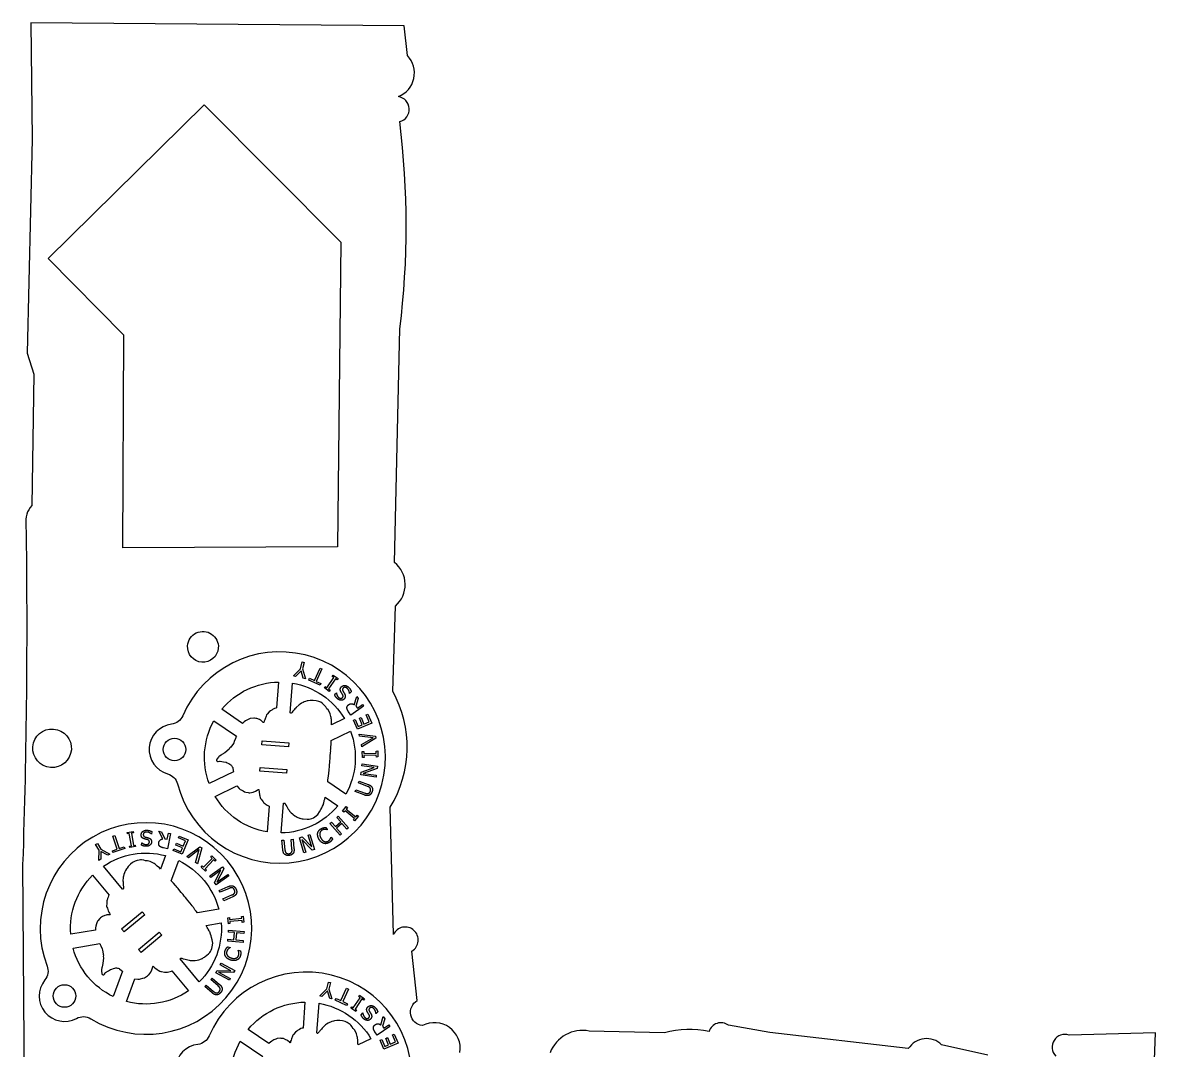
# Model space of a CAD drawing. Header units: millimetres. Extents: x 0 to 161, y 0 to 297.
# Drawn here: x 0 to 160.8, y 151.4 to 297.2 of the extents above; entities that cross this region are included whole.
import ezdxf

# ---------------------------------------------------------------- set-up
doc = ezdxf.new("R2010")
doc.units = ezdxf.units.MM
doc.layers.add('SCRAP_OUTLINE', color=5, linetype='Continuous')

msp = doc.modelspace()

# ---------------------------------------------------------------- linework, layer by layer
for points in [[(21.12, 197.7, 0.821365), (20.58, 190.65, -0.267689), (21.98, 189.23, 6.023346), (22.72, 198.89, -0.267689)], [(36.04, 200.01), (35.91, 200), (35.74, 199.93), (35.54, 199.82), (35.47, 199.78), (35.37, 199.7), (35.25, 199.65), (35.16, 199.58), (35, 199.44), (34.68, 199.11), (34.61, 199.01), (34.56, 198.85), (34.4, 198.48), (34.35, 198.31), (34.29, 198.13), (34.25, 197.96), (34.24, 197.94), (34.22, 197.93), (34.18, 197.93), (34.15, 197.95), (33.86, 198.23), (33.76, 198.29), (33.6, 198.35), (33.25, 198.51), (33.21, 198.52), (33.11, 198.52), (32.92, 198.55), (32.8, 198.56), (32.35, 198.51), (32.31, 198.5), (32.18, 198.45), (31.91, 198.32), (31.61, 198.16), (31.42, 198.02), (31.25, 197.86), (31.21, 197.81), (28.27, 199.82, -0.218412), (36.32, 203.68)], [(43.85, 197.61), (43.85, 197.83), (43.82, 198.23), (43.81, 198.37), (43.79, 198.5), (43.79, 198.66), (43.74, 198.81), (43.63, 199.19), (43.54, 199.41), (43.34, 199.75), (43.19, 199.89), (43.13, 199.96), (43.01, 200.17), (42.81, 200.42), (42.72, 200.51), (42.57, 200.63), (42.31, 200.81), (42.04, 200.92), (41.84, 200.99), (41.66, 201.03), (41.25, 201.07), (40.82, 201.07), (40.53, 201.02), (40.39, 201.01), (40.14, 200.92), (39.94, 200.86), (39.8, 200.8), (39.59, 200.69), (39.39, 200.56), (39.23, 200.45), (38.83, 200.08), (38.82, 200.04), (38.79, 199.98), (38.65, 199.86), (38.55, 199.73), (38.44, 199.63), (38.36, 199.53), (38.27, 199.43), (38.19, 199.32), (38.13, 199.27), (38.09, 199.26), (38.08, 199.26), (37.99, 199.33), (38.31, 203.53, -0.218412), (45.68, 198.49)], [(26.46, 189.27, -0.218412), (27.14, 198.17), (30.33, 195.99), (30.27, 195.86), (30.21, 195.66), (30.01, 195.23), (29.96, 195.07), (29.82, 194.84), (29.63, 194.57), (29.54, 194.45), (29.41, 194.33), (29.29, 194.16), (28.69, 193.66), (28.27, 193.39), (28.16, 193.31), (27.96, 193.19), (27.86, 193.1), (27.78, 193.03), (27.55, 192.73), (27.53, 192.66), (27.52, 192.57), (27.54, 192.5), (27.56, 192.46), (27.6, 192.44), (27.64, 192.42), (27.69, 192.41), (27.76, 192.42), (27.96, 192.47), (28.03, 192.48), (28.52, 192.36), (28.87, 192.3), (29.03, 192.21), (29.24, 192.13), (29.41, 192.01), (29.56, 191.92), (29.63, 191.85), (29.69, 191.76), (29.75, 191.66), (29.81, 191.54), (29.84, 191.45), (29.88, 191.14), (29.94, 190.94)], [(46.55, 196.69, -0.218412), (45.87, 187.78), (43.32, 189.53), (43.33, 189.8), (43.36, 190.05), (43.41, 190.37), (43.42, 190.5), (43.45, 190.61), (43.45, 190.75), (43.5, 191.2), (43.54, 191.75), (43.57, 191.93), (43.6, 192.27), (43.6, 192.52), (43.65, 192.8), (43.66, 193.16), (43.7, 193.71), (43.74, 193.89), (43.71, 194.08), (43.72, 194.15), (43.76, 194.31), (43.74, 194.46), (43.78, 194.89), (43.78, 195.09), (43.8, 195.29), (43.8, 195.37)], [(30.42, 188.95), (30.71, 188.6), (30.75, 188.56), (30.88, 188.46), (31.02, 188.38), (31.3, 188.25), (31.5, 188.12), (31.66, 188.08), (32, 188.02), (32.13, 187.98), (32.24, 187.97), (32.71, 188.06), (33.05, 188.2), (33.29, 188.32), (33.44, 188.42), (33.48, 188.43), (33.5, 188.43), (33.53, 188.41), (33.54, 188.37), (33.56, 188.09), (33.62, 187.67), (33.67, 187.53), (33.73, 187.26), (33.78, 187.15), (33.85, 187.05), (34.12, 186.69), (34.2, 186.6), (34.32, 186.51), (34.43, 186.4), (34.72, 186.2), (34.9, 186.12), (34.97, 186.09), (34.69, 182.42, -0.218412), (27.32, 187.46)], [(37.01, 186.49), (37.04, 186.51), (37.11, 186.52), (37.16, 186.51), (37.21, 186.48), (37.25, 186.43), (37.34, 186.23), (37.49, 186.01), (37.7, 185.67), (37.83, 185.5), (37.88, 185.37), (37.91, 185.33), (38.03, 185.23), (38.09, 185.14), (38.28, 184.97), (38.39, 184.88), (38.61, 184.72), (38.84, 184.59), (38.96, 184.53), (39.27, 184.38), (39.35, 184.36), (39.5, 184.34), (39.68, 184.29), (39.81, 184.27), (40.38, 184.23), (40.66, 184.25), (40.86, 184.28), (41.04, 184.33), (41.26, 184.44), (41.48, 184.57), (41.88, 184.9), (42.15, 185.29), (42.34, 185.61), (42.45, 185.83), (42.55, 186.05), (42.69, 186.33), (42.72, 186.41), (42.73, 186.53), (42.8, 186.77), (42.81, 186.89), (42.87, 187.07), (42.94, 187.36), (44.74, 186.13, -0.218412), (36.69, 182.27)], [(3.15, 161.41, 0.821365), (7.66, 155.97, -0.267689), (9.66, 155.92, 6.023346), (3.47, 163.39, -0.267689)], [(19.56, 177.14), (19.41, 177.3), (19.11, 177.56), (19.01, 177.66), (18.91, 177.74), (18.79, 177.85), (18.65, 177.92), (18.31, 178.13), (18.09, 178.22), (17.71, 178.33), (17.5, 178.32), (17.42, 178.33), (17.18, 178.4), (16.86, 178.44), (16.74, 178.44), (16.55, 178.42), (16.23, 178.38), (15.96, 178.26), (15.77, 178.18), (15.61, 178.08), (15.29, 177.83), (14.99, 177.52), (14.81, 177.29), (14.72, 177.18), (14.6, 176.94), (14.49, 176.76), (14.44, 176.63), (14.36, 176.4), (14.31, 176.16), (14.27, 175.98), (14.24, 175.43), (14.26, 175.4), (14.27, 175.33), (14.27, 175.15), (14.28, 174.99), (14.27, 174.84), (14.29, 174.71), (14.29, 174.57), (14.3, 174.43), (14.3, 174.37), (14.28, 174.33), (14.26, 174.32), (14.16, 174.31), (11.47, 177.55, -0.218412), (20.27, 179.05)], [(22.15, 178.35, -0.218412), (27.84, 171.47), (24.8, 170.96), (24.62, 171.17), (24.46, 171.36), (24.28, 171.63), (24.2, 171.73), (24.14, 171.83), (24.04, 171.93), (23.77, 172.29), (23.42, 172.71), (23.31, 172.86), (23.09, 173.13), (22.93, 173.31), (22.77, 173.54), (22.52, 173.81), (22.17, 174.24), (22.06, 174.39), (21.91, 174.51), (21.87, 174.56), (21.8, 174.71), (21.67, 174.8), (21.4, 175.13), (21.26, 175.28), (21.14, 175.44), (21.09, 175.5)], [(12.28, 173.44), (12.19, 173.34), (12.12, 173.18), (12.04, 172.96), (12.03, 172.88), (12.01, 172.76), (11.96, 172.63), (11.94, 172.52), (11.93, 172.31), (11.92, 171.85), (11.94, 171.73), (12.02, 171.58), (12.16, 171.2), (12.25, 171.05), (12.32, 170.87), (12.42, 170.72), (12.42, 170.7), (12.41, 170.68), (12.39, 170.66), (12.35, 170.65), (11.94, 170.65), (11.83, 170.62), (11.68, 170.56), (11.31, 170.43), (11.27, 170.4), (11.2, 170.34), (11.05, 170.23), (10.96, 170.15), (10.67, 169.8), (10.64, 169.76), (10.58, 169.64), (10.48, 169.36), (10.38, 169.03), (10.34, 168.81), (10.33, 168.57), (10.33, 168.5), (6.82, 167.91, -0.218412), (9.93, 176.28)], [(22.37, 164.39), (22.38, 164.42), (22.42, 164.49), (22.46, 164.51), (22.52, 164.52), (22.59, 164.51), (22.79, 164.43), (23.05, 164.38), (23.43, 164.28), (23.65, 164.24), (23.77, 164.19), (23.82, 164.18), (23.98, 164.19), (24.08, 164.17), (24.34, 164.18), (24.48, 164.19), (24.75, 164.23), (25.01, 164.29), (25.14, 164.33), (25.46, 164.45), (25.54, 164.48), (25.66, 164.58), (25.82, 164.66), (25.92, 164.74), (26.36, 165.1), (26.56, 165.32), (26.67, 165.47), (26.77, 165.64), (26.85, 165.87), (26.92, 166.11), (26.97, 166.63), (26.9, 167.1), (26.82, 167.46), (26.74, 167.69), (26.66, 167.93), (26.57, 168.22), (26.53, 168.3), (26.46, 168.39), (26.34, 168.61), (26.26, 168.71), (26.19, 168.88), (26.03, 169.14), (28.18, 169.5, -0.218412), (25.07, 161.13)], [(12.85, 159.06, -0.218412), (7.15, 165.94), (10.96, 166.58), (11.01, 166.45), (11.1, 166.26), (11.27, 165.82), (11.34, 165.66), (11.39, 165.41), (11.45, 165.08), (11.47, 164.93), (11.45, 164.75), (11.48, 164.55), (11.4, 163.77), (11.29, 163.28), (11.26, 163.14), (11.21, 162.92), (11.19, 162.79), (11.19, 162.68), (11.23, 162.31), (11.26, 162.24), (11.32, 162.17), (11.38, 162.14), (11.42, 162.13), (11.47, 162.13), (11.51, 162.14), (11.55, 162.17), (11.6, 162.23), (11.71, 162.4), (11.76, 162.46), (12.18, 162.72), (12.48, 162.91), (12.66, 162.96), (12.87, 163.05), (13.07, 163.08), (13.24, 163.12), (13.33, 163.12), (13.45, 163.1), (13.56, 163.07), (13.68, 163.02), (13.76, 162.98), (14.01, 162.78), (14.19, 162.68)], [(15.92, 161.59), (16.37, 161.53), (16.43, 161.53), (16.59, 161.55), (16.74, 161.59), (17.04, 161.69), (17.27, 161.74), (17.42, 161.82), (17.7, 162.01), (17.82, 162.08), (17.91, 162.14), (18.19, 162.54), (18.33, 162.87), (18.42, 163.12), (18.46, 163.3), (18.48, 163.34), (18.5, 163.35), (18.53, 163.35), (18.57, 163.33), (18.78, 163.14), (19.1, 162.88), (19.25, 162.82), (19.48, 162.67), (19.59, 162.62), (19.7, 162.6), (20.15, 162.53), (20.27, 162.52), (20.42, 162.54), (20.58, 162.53), (20.92, 162.6), (21.11, 162.66), (21.18, 162.69), (23.53, 159.86, -0.218412), (14.72, 158.36)], [(24.87, 152.28, 0.821365), (24.33, 145.24, -0.267689), (25.73, 143.81, 6.023346), (26.47, 153.47, -0.267689)], [(39.79, 154.59), (39.66, 154.58), (39.49, 154.52), (39.28, 154.41), (39.22, 154.36), (39.12, 154.29), (39, 154.23), (38.91, 154.17), (38.74, 154.02), (38.43, 153.69), (38.36, 153.6), (38.31, 153.44), (38.15, 153.06), (38.1, 152.89), (38.03, 152.71), (38, 152.54), (37.98, 152.52), (37.96, 152.51), (37.93, 152.51), (37.9, 152.53), (37.61, 152.82), (37.51, 152.87), (37.35, 152.94), (37, 153.09), (36.95, 153.1), (36.86, 153.1), (36.67, 153.13), (36.55, 153.14), (36.1, 153.09), (36.05, 153.08), (35.93, 153.03), (35.65, 152.91), (35.36, 152.74), (35.17, 152.6), (35, 152.44), (34.96, 152.39), (32.02, 154.4, -0.218412), (40.07, 158.27)], [(47.6, 152.19), (47.59, 152.41), (47.56, 152.81), (47.56, 152.95), (47.54, 153.08), (47.54, 153.24), (47.49, 153.39), (47.38, 153.77), (47.29, 153.99), (47.09, 154.33), (46.94, 154.47), (46.88, 154.54), (46.76, 154.75), (46.56, 155.01), (46.47, 155.09), (46.32, 155.21), (46.06, 155.4), (45.78, 155.5), (45.59, 155.57), (45.4, 155.61), (45, 155.66), (44.57, 155.65), (44.28, 155.6), (44.14, 155.59), (43.89, 155.5), (43.68, 155.45), (43.55, 155.38), (43.34, 155.27), (43.14, 155.14), (42.98, 155.03), (42.58, 154.66), (42.57, 154.62), (42.53, 154.56), (42.4, 154.44), (42.3, 154.32), (42.19, 154.22), (42.11, 154.11), (42.02, 154.01), (41.93, 153.9), (41.88, 153.85), (41.84, 153.84), (41.82, 153.84), (41.74, 153.91), (42.06, 158.11, -0.218412), (49.43, 153.07)]]:
    msp.add_lwpolyline(points, format="xyb", close=True)
for points in [[(38.72, 204.49), (38.42, 204.56), (39.43, 205.58), (39.66, 206.53), (39.95, 206.46), (39.72, 205.54), (40.15, 204.14), (39.83, 204.22), (39.51, 205.29)], [(42.22, 205.66), (42.48, 205.54), (41.67, 203.78), (42.34, 203.47), (42.23, 203.23), (40.62, 203.97), (40.73, 204.21), (41.4, 203.9)], [(43.94, 204.47), (44.07, 204.66), (44.77, 204.17), (44.64, 203.99), (44.41, 204.15), (43.42, 202.71), (43.65, 202.55), (43.52, 202.36), (42.82, 202.85), (42.95, 203.03), (43.18, 202.87), (44.17, 204.31)], [(49, 199.14), (49.54, 197.87), (47.52, 197.01), (46.97, 198.27), (47.21, 198.38), (47.64, 197.38), (48.19, 197.62), (47.8, 198.55), (48.04, 198.65), (48.43, 197.72), (49.18, 198.04), (48.76, 199.04)], [(47.83, 196.01), (47.77, 196.3), (50.08, 196.02), (50.14, 195.71), (48.15, 194.51), (48.09, 194.82), (49.75, 195.79)], [(33.98, 195.33), (37.77, 195.04), (37.73, 194.49), (33.94, 194.78)], [(50.17, 193.89), (50.39, 193.9), (50.42, 193.05), (50.2, 193.04), (50.19, 193.32), (48.44, 193.26), (48.45, 192.98), (48.22, 192.97), (48.19, 193.82), (48.42, 193.83), (48.43, 193.55), (50.18, 193.61)], [(33.7, 191.58), (37.49, 191.29), (37.44, 190.74), (33.65, 191.03)], [(48.2, 192.06), (50.38, 191.74), (50.33, 191.42), (48.32, 190.73), (50.19, 190.45), (50.15, 190.18), (47.98, 190.5), (48.04, 190.91), (49.89, 191.54), (48.16, 191.79)], [(47.48, 184.79), (47.65, 184.65), (47.12, 183.98), (46.94, 184.12), (47.12, 184.34), (45.75, 185.43), (45.58, 185.21), (45.4, 185.35), (45.93, 186.02), (46.11, 185.88), (45.93, 185.66), (47.3, 184.57)], [(44.8, 184.67), (46.24, 183.01), (46.02, 182.82), (45.32, 183.63), (44.55, 182.97), (45.26, 182.16), (45.04, 181.96), (43.59, 183.62), (43.81, 183.82), (44.38, 183.17), (45.14, 183.83), (44.58, 184.48)], [(12.8, 181.8), (13.07, 181.89), (13.71, 180.06), (14.41, 180.3), (14.49, 180.06), (12.82, 179.48), (12.74, 179.72), (13.43, 179.97)], [(14.87, 182.14), (14.83, 182.36), (15.67, 182.5), (15.71, 182.28), (15.43, 182.24), (15.71, 180.51), (15.99, 180.55), (16.03, 180.33), (15.19, 180.19), (15.15, 180.42), (15.43, 180.46), (15.14, 182.19)], [(22.2, 181.82), (23.47, 181.28), (22.62, 179.26), (21.35, 179.79), (21.45, 180.03), (22.45, 179.61), (22.68, 180.16), (21.75, 180.56), (21.85, 180.8), (22.79, 180.4), (23.1, 181.16), (22.1, 181.58)], [(40.77, 182.04), (41.43, 179.94), (41.11, 179.85), (39.62, 181.36), (40.19, 179.55), (39.93, 179.47), (39.27, 181.57), (39.66, 181.7), (41.03, 180.3), (40.51, 181.96)], [(11.1, 178.53), (10.83, 178.37), (10.85, 179.81), (10.36, 180.65), (10.61, 180.79), (11.09, 179.98), (12.36, 179.27), (12.08, 179.11), (11.1, 179.65)], [(23.54, 178.75), (23.29, 178.92), (25.15, 180.32), (25.41, 180.15), (24.81, 177.9), (24.55, 178.07), (25.07, 179.93)], [(26.69, 178.85), (26.85, 179.01), (27.46, 178.42), (27.31, 178.26), (27.1, 178.46), (25.89, 177.19), (26.09, 177), (25.93, 176.84), (25.32, 177.43), (25.48, 177.59), (25.68, 177.4), (26.89, 178.66)], [(26.55, 176.17), (28.34, 177.46), (28.53, 177.19), (27.56, 175.29), (29.1, 176.4), (29.26, 176.18), (27.47, 174.9), (27.23, 175.23), (28.13, 176.97), (26.71, 175.95)], [(14.05, 168.65), (16.98, 171.07), (17.33, 170.65), (14.4, 168.22)], [(31.08, 170.44), (31.3, 170.46), (31.39, 169.61), (31.16, 169.59), (31.14, 169.87), (29.39, 169.7), (29.42, 169.42), (29.2, 169.4), (29.11, 170.25), (29.34, 170.27), (29.36, 169.99), (31.11, 170.16)], [(16.45, 165.75), (19.38, 168.18), (19.73, 167.75), (16.8, 165.33)], [(29.23, 168.49), (31.43, 168.3), (31.4, 168.01), (30.33, 168.11), (30.24, 167.1), (31.31, 167), (31.29, 166.71), (29.1, 166.9), (29.12, 167.19), (29.98, 167.12), (30.07, 168.13), (29.21, 168.2)], [(28.16, 163.8), (30.09, 162.75), (29.94, 162.46), (27.81, 162.51), (29.47, 161.61), (29.34, 161.37), (27.41, 162.42), (27.61, 162.78), (29.56, 162.73), (28.03, 163.56)], [(42.47, 159.07), (42.17, 159.14), (43.18, 160.16), (43.41, 161.11), (43.69, 161.04), (43.47, 160.12), (43.9, 158.72), (43.58, 158.8), (43.26, 159.88)], [(45.97, 160.24), (46.23, 160.12), (45.42, 158.36), (46.09, 158.05), (45.98, 157.81), (44.37, 158.56), (44.48, 158.79), (45.15, 158.48)], [(47.69, 159.05), (47.82, 159.24), (48.52, 158.75), (48.39, 158.57), (48.16, 158.73), (47.17, 157.29), (47.4, 157.13), (47.27, 156.94), (46.57, 157.43), (46.7, 157.61), (46.93, 157.45), (47.92, 158.89)], [(52.75, 153.72), (53.29, 152.46), (51.26, 151.59), (50.72, 152.86), (50.96, 152.96), (51.39, 151.96), (51.94, 152.2), (51.54, 153.13), (51.78, 153.23), (52.18, 152.3), (52.93, 152.62), (52.51, 153.62)]]:
    msp.add_lwpolyline(points, close=True)
for points in [[(44.28, 201.9), (44.52, 202.15), (44.54, 202.13)], [(47.07, 200.47), (47.42, 201.65), (47.64, 201.34), (47.31, 200.27), (47.5, 199.99), (48.22, 200.49), (48.38, 200.25), (46.57, 199), (46.25, 199.47)], [(46.66, 202.32), (46.4, 202.05), (46.39, 202.07)], [(48.48, 187.66), (47.2, 188.14), (47.3, 188.41), (48.59, 187.93)], [(48.94, 188.88), (47.65, 189.36), (47.75, 189.63), (49.04, 189.15)], [(18.32, 182.48), (18.31, 182.11), (18.29, 182.11)], [(19.9, 181.44), (19.33, 182.53), (19.7, 182.45), (20.2, 181.46), (20.53, 181.39), (20.71, 182.25), (20.99, 182.19), (20.55, 180.03), (20, 180.15)], [(43.04, 183.05), (43.22, 182.74), (43.2, 182.73)], [(43.78, 181.68), (43.8, 181.69), (43.97, 181.39)], [(16.89, 180.52), (16.9, 180.87), (16.92, 180.87)], [(36.93, 179.88), (36.8, 181.24), (37.09, 181.27), (37.22, 179.9)], [(38.22, 179.99), (38.09, 181.36), (38.38, 181.39), (38.51, 180.03)], [(29.3, 174.4), (28.03, 173.85), (27.91, 174.11), (29.17, 174.66)], [(29.81, 173.2), (28.55, 172.66), (28.43, 172.92), (29.69, 173.47)], [(29.1, 166.11), (29.44, 166.01), (29.43, 165.98)], [(30.58, 165.64), (30.59, 165.66), (30.92, 165.56)], [(27.76, 160.56), (26.71, 161.46), (26.9, 161.68), (27.94, 160.78)], [(26.9, 159.58), (25.86, 160.47), (26.05, 160.69), (27.09, 159.8)], [(48.03, 156.48), (48.27, 156.73), (48.29, 156.72)], [(50.82, 155.05), (51.17, 156.23), (51.39, 155.92), (51.06, 154.85), (51.25, 154.58), (51.97, 155.07), (52.13, 154.83), (50.32, 153.59), (50, 154.05)], [(50.41, 156.9), (50.15, 156.64), (50.14, 156.65)]]:
    msp.add_lwpolyline(points)
msp.add_lwpolyline([(30.21, 143.85, -0.218412), (30.89, 152.75), (34.08, 150.57)], format="xyb")
for centre in [(21.55, 194.12), (5.94, 159.14)]:
    msp.add_circle(centre, 1.6)
for points in [[(45.17, 202.31), (45.06, 202.51), (45.1, 202.86), (45.24, 203.01)], [(45.24, 203.01), (45.34, 203.1), (45.59, 203.21), (45.71, 203.2)], [(45.49, 202.83), (45.4, 202.73), (45.38, 202.53), (45.45, 202.4)], [(46.1, 202.75), (45.93, 202.92), (45.61, 202.95), (45.49, 202.83)], [(45.71, 203.2), (45.86, 203.2), (46.12, 203.08), (46.26, 202.94)], [(46.39, 202.07), (46.38, 202.27), (46.22, 202.63), (46.1, 202.75)], [(46.26, 202.94), (46.43, 202.78), (46.6, 202.47), (46.66, 202.32)], [(44.65, 201.34), (44.51, 201.47), (44.33, 201.75), (44.28, 201.9)], [(44.54, 202.13), (44.55, 201.99), (44.68, 201.66), (44.81, 201.53)], [(45.62, 201.27), (45.43, 201.08), (44.88, 201.11), (44.65, 201.34)], [(44.81, 201.53), (44.95, 201.39), (45.27, 201.35), (45.38, 201.46)], [(45.41, 201.91), (45.36, 201.99), (45.21, 202.23), (45.17, 202.31)], [(45.38, 201.46), (45.47, 201.56), (45.48, 201.78), (45.41, 201.91)], [(45.45, 202.4), (45.51, 202.31), (45.6, 202.16), (45.67, 202.05)], [(45.79, 201.66), (45.79, 201.56), (45.7, 201.36), (45.62, 201.27)], [(45.67, 202.05), (45.73, 201.95), (45.79, 201.76), (45.79, 201.66)], [(46.03, 200), (46.02, 200.14), (46.14, 200.38), (46.28, 200.48)], [(46.25, 199.47), (46.14, 199.63), (46.03, 199.86), (46.03, 200)], [(46.28, 200.48), (46.48, 200.61), (46.89, 200.59), (47.07, 200.47)], [(49.32, 188.63), (49.26, 188.72), (49.08, 188.82), (48.94, 188.88)], [(49.04, 189.15), (49.26, 189.07), (49.53, 188.87), (49.59, 188.72)], [(49.04, 187.87), (49.14, 187.89), (49.3, 188.05), (49.35, 188.19)], [(49.58, 188.1), (49.51, 187.92), (49.32, 187.68), (49.19, 187.62)], [(49.35, 188.19), (49.39, 188.32), (49.38, 188.55), (49.32, 188.63)], [(49.59, 188.72), (49.66, 188.59), (49.65, 188.29), (49.58, 188.1)], [(49.19, 187.62), (49.04, 187.56), (48.7, 187.58), (48.48, 187.66)], [(48.59, 187.93), (48.73, 187.88), (48.94, 187.85), (49.04, 187.87)], [(16.82, 181.99), (16.82, 182.12), (16.93, 182.37), (17.02, 182.46)], [(17.25, 181.44), (17.02, 181.51), (16.82, 181.79), (16.82, 181.99)], [(17.02, 182.46), (17.13, 182.55), (17.39, 182.66), (17.6, 182.66)], [(17.62, 182.4), (17.37, 182.4), (17.12, 182.2), (17.12, 182.04)], [(17.12, 182.04), (17.12, 181.91), (17.25, 181.74), (17.39, 181.7)], [(17.39, 181.7), (17.49, 181.67), (17.66, 181.63), (17.79, 181.6)], [(17.6, 182.66), (17.83, 182.65), (18.17, 182.55), (18.32, 182.48)], [(18.29, 182.11), (18.15, 182.25), (17.78, 182.4), (17.62, 182.4)], [(42.05, 181.4), (41.92, 181.64), (41.84, 182.07), (41.88, 182.27)], [(41.88, 182.27), (41.93, 182.46), (42.17, 182.77), (42.36, 182.88)], [(42.17, 182.23), (42.14, 182.08), (42.22, 181.74), (42.32, 181.55)], [(42.48, 182.66), (42.36, 182.59), (42.19, 182.37), (42.17, 182.23)], [(42.36, 182.88), (42.46, 182.93), (42.64, 183), (42.73, 183.02)], [(42.89, 182.77), (42.79, 182.77), (42.59, 182.72), (42.48, 182.66)], [(42.73, 183.02), (42.8, 183.03), (42.96, 183.05), (43.04, 183.05)], [(43.2, 182.73), (43.14, 182.74), (42.99, 182.77), (42.89, 182.77)], [(43.67, 181.42), (43.71, 181.5), (43.77, 181.64), (43.78, 181.68)], [(17.55, 180.38), (17.36, 180.38), (17.03, 180.45), (16.89, 180.52)], [(16.92, 180.87), (17.02, 180.78), (17.35, 180.63), (17.53, 180.63)], [(17.7, 181.32), (17.61, 181.34), (17.34, 181.41), (17.25, 181.44)], [(17.53, 180.63), (17.73, 180.63), (17.98, 180.82), (17.99, 180.97)], [(18.29, 181), (18.29, 180.73), (17.87, 180.37), (17.55, 180.38)], [(17.99, 180.97), (17.99, 181.11), (17.84, 181.28), (17.7, 181.32)], [(17.79, 181.6), (17.9, 181.57), (18.08, 181.47), (18.15, 181.4)], [(18.15, 181.4), (18.22, 181.33), (18.29, 181.13), (18.29, 181)], [(19.47, 180.37), (19.37, 180.47), (19.29, 180.73), (19.32, 180.9)], [(19.32, 180.9), (19.37, 181.13), (19.68, 181.4), (19.9, 181.44)], [(20, 180.15), (19.81, 180.19), (19.57, 180.28), (19.47, 180.37)], [(42.71, 180.8), (42.52, 180.86), (42.19, 181.16), (42.05, 181.4)], [(42.32, 181.55), (42.43, 181.35), (42.69, 181.12), (42.82, 181.07)], [(43.47, 180.89), (43.28, 180.79), (42.9, 180.73), (42.71, 180.8)], [(42.82, 181.07), (42.96, 181.02), (43.23, 181.04), (43.35, 181.11)], [(43.35, 181.11), (43.46, 181.17), (43.62, 181.33), (43.67, 181.42)], [(43.78, 181.14), (43.71, 181.06), (43.58, 180.95), (43.47, 180.89)], [(43.97, 181.39), (43.93, 181.32), (43.84, 181.21), (43.78, 181.14)], [(37.2, 179.23), (37.07, 179.33), (36.95, 179.64), (36.93, 179.88)], [(37.8, 179.08), (37.61, 179.06), (37.31, 179.14), (37.2, 179.23)], [(37.22, 179.9), (37.23, 179.75), (37.29, 179.55), (37.35, 179.47)], [(37.35, 179.47), (37.42, 179.39), (37.63, 179.32), (37.78, 179.33)], [(37.78, 179.33), (37.91, 179.34), (38.12, 179.45), (38.17, 179.55)], [(38.37, 179.34), (38.27, 179.23), (38, 179.1), (37.8, 179.08)], [(38.17, 179.55), (38.22, 179.64), (38.24, 179.84), (38.22, 179.99)], [(38.51, 180.03), (38.53, 179.8), (38.47, 179.46), (38.37, 179.34)], [(29.17, 174.66), (29.38, 174.76), (29.72, 174.8), (29.87, 174.74)], [(29.73, 174.49), (29.64, 174.5), (29.43, 174.46), (29.3, 174.4)], [(29.69, 173.47), (29.83, 173.53), (30.01, 173.65), (30.06, 173.74)], [(30.06, 174.18), (30.01, 174.31), (29.84, 174.47), (29.73, 174.49)], [(30.34, 173.66), (30.28, 173.51), (30.02, 173.3), (29.81, 173.2)], [(29.87, 174.74), (30.01, 174.68), (30.21, 174.47), (30.29, 174.28)], [(30.06, 173.74), (30.12, 173.83), (30.12, 174.05), (30.06, 174.18)], [(30.29, 174.28), (30.37, 174.1), (30.39, 173.8), (30.34, 173.66)], [(28.72, 165.51), (28.76, 165.62), (28.84, 165.79), (28.89, 165.87)], [(28.89, 165.87), (28.93, 165.93), (29.04, 166.05), (29.1, 166.11)], [(29.18, 165.8), (29.11, 165.73), (29, 165.56), (28.96, 165.44)], [(29.43, 165.98), (29.38, 165.96), (29.25, 165.87), (29.18, 165.8)], [(30.68, 165.36), (30.66, 165.45), (30.6, 165.6), (30.58, 165.64)], [(28.81, 164.74), (28.7, 164.91), (28.66, 165.3), (28.72, 165.51)], [(29.53, 164.23), (29.27, 164.31), (28.92, 164.57), (28.81, 164.74)], [(28.96, 165.44), (28.92, 165.3), (28.96, 165.03), (29.04, 164.91)], [(29.04, 164.91), (29.12, 164.79), (29.42, 164.59), (29.62, 164.53)], [(30.42, 164.25), (30.25, 164.17), (29.8, 164.15), (29.53, 164.23)], [(29.62, 164.53), (29.84, 164.46), (30.18, 164.47), (30.31, 164.53)], [(30.31, 164.53), (30.45, 164.59), (30.62, 164.79), (30.66, 164.93)], [(30.9, 164.85), (30.84, 164.64), (30.6, 164.34), (30.42, 164.25)], [(30.66, 164.93), (30.7, 165.05), (30.7, 165.27), (30.68, 165.36)], [(30.96, 165.24), (30.96, 165.14), (30.94, 164.98), (30.9, 164.85)], [(30.92, 165.56), (30.93, 165.48), (30.96, 165.34), (30.96, 165.24)], [(27.94, 160.78), (28.11, 160.63), (28.3, 160.35), (28.31, 160.19)], [(27.55, 159.3), (27.39, 159.29), (27.08, 159.42), (26.9, 159.58)], [(27.09, 159.8), (27.21, 159.7), (27.39, 159.59), (27.49, 159.58)], [(27.49, 159.58), (27.6, 159.57), (27.8, 159.66), (27.89, 159.77)], [(28.08, 159.61), (27.96, 159.46), (27.69, 159.31), (27.55, 159.3)], [(28.03, 160.2), (28, 160.3), (27.87, 160.46), (27.76, 160.56)], [(27.89, 159.77), (27.98, 159.88), (28.05, 160.1), (28.03, 160.2)], [(28.31, 160.19), (28.32, 160.04), (28.22, 159.76), (28.08, 159.61)], [(48.92, 156.89), (48.8, 157.1), (48.85, 157.44), (48.99, 157.59)], [(48.99, 157.59), (49.08, 157.68), (49.33, 157.79), (49.46, 157.78)], [(49.46, 157.78), (49.6, 157.78), (49.87, 157.67), (50.01, 157.53)], [(48.39, 155.92), (48.26, 156.05), (48.08, 156.33), (48.03, 156.48)], [(48.29, 156.72), (48.29, 156.57), (48.43, 156.24), (48.56, 156.12)], [(48.56, 156.12), (48.7, 155.97), (49.02, 155.93), (49.12, 156.04)], [(49.16, 156.49), (49.11, 156.57), (48.96, 156.81), (48.92, 156.89)], [(49.12, 156.04), (49.22, 156.14), (49.23, 156.37), (49.16, 156.49)], [(49.24, 157.41), (49.15, 157.32), (49.13, 157.11), (49.2, 156.98)], [(49.2, 156.98), (49.25, 156.89), (49.35, 156.74), (49.42, 156.63)], [(49.85, 157.33), (49.68, 157.5), (49.36, 157.53), (49.24, 157.41)], [(49.54, 156.24), (49.54, 156.14), (49.45, 155.95), (49.36, 155.85)], [(49.42, 156.63), (49.48, 156.53), (49.54, 156.34), (49.54, 156.24)], [(50.14, 156.65), (50.13, 156.85), (49.97, 157.21), (49.85, 157.33)], [(50.01, 157.53), (50.18, 157.36), (50.35, 157.05), (50.41, 156.9)], [(49.36, 155.85), (49.18, 155.66), (48.63, 155.7), (48.39, 155.92)], [(49.78, 154.58), (49.77, 154.72), (49.89, 154.96), (50.03, 155.06)], [(50, 154.05), (49.89, 154.21), (49.78, 154.44), (49.78, 154.58)], [(50.03, 155.06), (50.23, 155.2), (50.64, 155.18), (50.82, 155.05)]]:
    msp.add_open_spline(points, degree=2)
at = {"layer": 'SCRAP_OUTLINE', "color": 5}
for points in [[(62.06, 151.14, 0.614624), (56.74, 154.94, -0.731869), (56.01, 158.48), (55.25, 165.5, 0.501471), (55.53, 168.45, 0.501471), (52.62, 167.87), (52.18, 185.94, 0.270715), (52.52, 202.38), (52.9, 214.45, 0.468254), (52.78, 220.66), (53.53, 253.79, 0.06265), (53.51, 283.19, 0.819635), (53.32, 286.74, 0.534834), (54.6, 292.56), (54.16, 296.79), (1.15, 297.23), (1.33, 280.71), (0.66, 250.35), (1.6, 247.36), (1.29, 228.71, 0.230999), (0.47, 226.06, -0.012136), (0, 177.81), (0.4, 120.91, -0.827599)], [(136.96, 150.75), (130.43, 152.23, 0.475092), (125.7, 151.67), (106.04, 153.97), (100.16, 154.98, 0.529427), (97.42, 154.09, 0.12223), (91.09, 153.92), (80.42, 154.17, 0.367193), (74.85, 151.07)], [(159.83, 128.46), (160.76, 153.89), (148.51, 153.58, 0.802655), (146.63, 150.61)]]:
    msp.add_lwpolyline(points, format="xyb", dxfattribs=at)
msp.add_lwpolyline([(44.7, 222.85), (14.22, 222.71), (14.37, 252.89), (3.64, 263.77), (25.75, 285.59), (45.14, 266.08)], close=True, dxfattribs=at)
for points in [[(23.41, 208.84, -1), (27.77, 208.51, -1)], [(1.45, 194.49, -1), (6.91, 194.08, -1)]]:
    msp.add_lwpolyline(points, format="xyb", close=True, dxfattribs=at)

doc.saveas('drawing.dxf')
